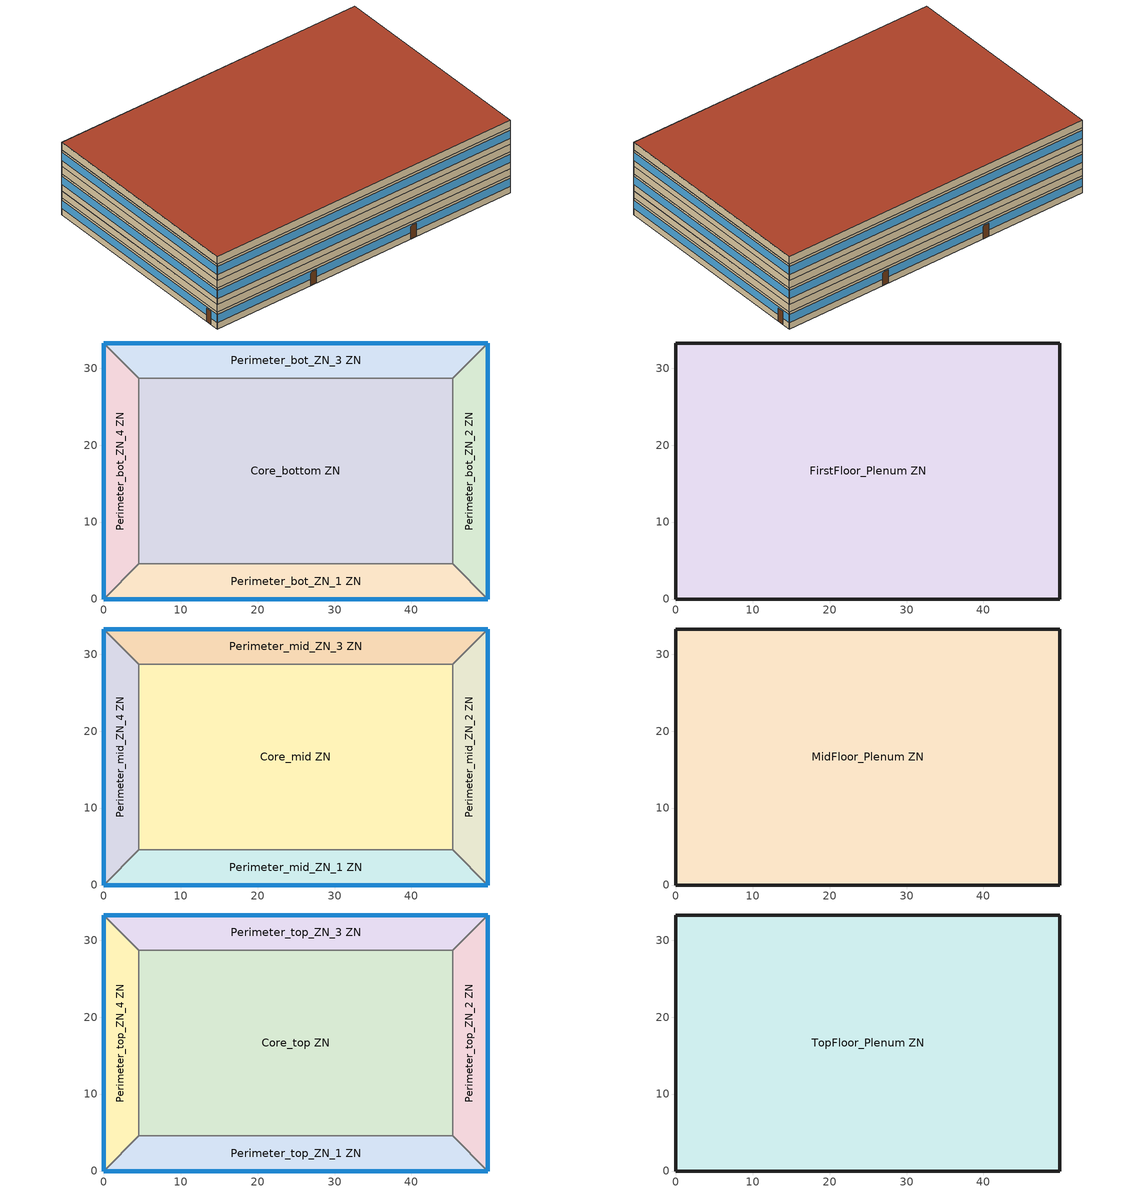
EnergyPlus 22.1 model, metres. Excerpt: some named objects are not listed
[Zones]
Core_bottom ZN
 floor ground (Foundation F 126 Perim 0 Area 98354): 45.34,28.7 45.34,4.57 4.57,4.57 4.57,28.7 z0
 wall to Perimeter_bot_ZN_2 ZN (Typical Interior Wall): 45.34,4.57 45.34,28.7 z0:2.74
 wall to Perimeter_bot_ZN_3 ZN (Typical Interior Wall): 45.34,28.7 4.57,28.7 z0:2.74
 wall to Perimeter_bot_ZN_1 ZN (Typical Interior Wall): 4.57,4.57 45.34,4.57 z0:2.74
 wall to Perimeter_bot_ZN_4 ZN (Typical Interior Wall): 4.57,28.7 4.57,4.57 z0:2.74
Perimeter_bot_ZN_1 ZN
 floor ground (Foundation F 126 Perim 4991 Area 20734): 45.34,4.57 49.91,0 0,0 4.57,4.57 z0
 wall outside (Typical Insulated Steel Framed Exterior Wall R-11.9): 0,0 49.91,0 z0:2.74
 wall to Perimeter_bot_ZN_2 ZN (Typical Interior Wall): 49.91,0 45.34,4.57 z0:2.74
 wall to Perimeter_bot_ZN_4 ZN (Typical Interior Wall): 4.57,4.57 0,0 z0:2.74
 window (U 0.54 SHGC 0.25 Simple Glazing Window U-0.54 SHGC 0.25): 0,0 49.91,0 z1.02:2.33
 door (Typical Insulated Metal Door R-2.7): 15.98,0 16.9,0 / 33.01,0 33.93,0 z0:2.13
Perimeter_bot_ZN_2 ZN
 floor ground (Foundation F 126 Perim 3327 Area 13126): 49.91,33.27 49.91,0 45.34,4.57 45.34,28.7 z0
 wall outside (Typical Insulated Steel Framed Exterior Wall R-11.9): 49.91,0 49.91,33.27 z0:2.74
 wall to Perimeter_bot_ZN_3 ZN (Typical Interior Wall): 49.91,33.27 45.34,28.7 z0:2.74
 window (U 0.54 SHGC 0.25 Simple Glazing Window U-0.54 SHGC 0.25): 49.91,0 49.91,33.27 z1.02:2.33
 door (Typical Insulated Metal Door R-2.7): 49.91,30.99 49.91,31.9 z0:2.13
Perimeter_bot_ZN_3 ZN
 floor ground (Foundation F 126 Perim 4991 Area 20734): 49.91,33.27 45.34,28.7 4.57,28.7 0,33.27 z0
 wall outside (Typical Insulated Steel Framed Exterior Wall R-11.9): 49.91,33.27 0,33.27 z0:2.74
 wall to Perimeter_bot_ZN_4 ZN (Typical Interior Wall): 0,33.27 4.57,28.7 z0:2.74
 window (U 0.54 SHGC 0.25 Simple Glazing Window U-0.54 SHGC 0.25): 49.91,33.27 0,33.27 z1.02:2.33
 door (Typical Insulated Metal Door R-2.7): 33.94,33.27 33.03,33.27 / 16.84,33.27 15.93,33.27 z0:2.13
Perimeter_bot_ZN_4 ZN
 floor ground (Foundation F 126 Perim 3327 Area 13125): 0,33.27 4.57,28.7 4.57,4.57 0,0 z0
 wall outside (Typical Insulated Steel Framed Exterior Wall R-11.9): 0,33.27 0,0 z0:2.74
 window (U 0.54 SHGC 0.25 Simple Glazing Window U-0.54 SHGC 0.25): 0,33.27 0,0 z1.02:2.33
 door (Typical Insulated Metal Door R-2.7): 0,2.28 0,1.37 z0:2.13
FirstFloor_Plenum ZN
 floor to Perimeter_bot_ZN_1 ZN (Plenum Acoustical Tile): 45.34,4.57 49.91,0 0,0 4.57,4.57 z2.74
 floor to Perimeter_bot_ZN_2 ZN (Plenum Acoustical Tile): 49.91,33.27 49.91,0 45.34,4.57 45.34,28.7 z2.74
 floor to Perimeter_bot_ZN_3 ZN (Plenum Acoustical Tile): 49.91,33.27 45.34,28.7 4.57,28.7 0,33.27 z2.74
 floor to Perimeter_bot_ZN_4 ZN (Plenum Acoustical Tile): 0,33.27 4.57,28.7 4.57,4.57 0,0 z2.74
 floor to Core_bottom ZN (Plenum Acoustical Tile): 45.34,28.7 45.34,4.57 4.57,4.57 4.57,28.7 z2.74
 wall outside (Typical Insulated Steel Framed Exterior Wall R-11.9): 49.91,0 49.91,33.27 0,33.27 0,0 49.91,0 z2.74:3.96
Core_mid ZN
 floor to FirstFloor_Plenum ZN (Typical Interior Floor): 45.34,28.7 45.34,4.57 4.57,4.57 4.57,28.7 z3.96
 wall to Perimeter_mid_ZN_2 ZN (Typical Interior Wall): 45.34,4.57 45.34,28.7 z3.96:6.71
 wall to Perimeter_mid_ZN_3 ZN (Typical Interior Wall): 45.34,28.7 4.57,28.7 z3.96:6.71
 wall to Perimeter_mid_ZN_1 ZN (Typical Interior Wall): 4.57,4.57 45.34,4.57 z3.96:6.71
 wall to Perimeter_mid_ZN_4 ZN (Typical Interior Wall): 4.57,28.7 4.57,4.57 z3.96:6.71
Perimeter_mid_ZN_1 ZN
 floor to FirstFloor_Plenum ZN (Typical Interior Floor): 45.34,4.57 49.91,0 0,0 4.57,4.57 z3.96
 wall outside (Typical Insulated Steel Framed Exterior Wall R-11.9): 0,0 49.91,0 z3.96:6.71
 wall to Perimeter_mid_ZN_2 ZN (Typical Interior Wall): 49.91,0 45.34,4.57 z3.96:6.71
 wall to Perimeter_mid_ZN_4 ZN (Typical Interior Wall): 4.57,4.57 0,0 z3.96:6.71
 window (U 0.54 SHGC 0.25 Simple Glazing Window U-0.54 SHGC 0.25): 0,0 49.91,0 z4.98:6.29
Perimeter_mid_ZN_2 ZN
 floor to FirstFloor_Plenum ZN (Typical Interior Floor): 49.91,33.27 49.91,0 45.34,4.57 45.34,28.7 z3.96
 wall outside (Typical Insulated Steel Framed Exterior Wall R-11.9): 49.91,0 49.91,33.27 z3.96:6.71
 wall to Perimeter_mid_ZN_3 ZN (Typical Interior Wall): 49.91,33.27 45.34,28.7 z3.96:6.71
 window (U 0.54 SHGC 0.25 Simple Glazing Window U-0.54 SHGC 0.25): 49.91,0 49.91,33.27 z4.98:6.29
Perimeter_mid_ZN_3 ZN
 floor to FirstFloor_Plenum ZN (Typical Interior Floor): 49.91,33.27 45.34,28.7 4.57,28.7 0,33.27 z3.96
 wall outside (Typical Insulated Steel Framed Exterior Wall R-11.9): 49.91,33.27 0,33.27 z3.96:6.71
 wall to Perimeter_mid_ZN_4 ZN (Typical Interior Wall): 0,33.27 4.57,28.7 z3.96:6.71
 window (U 0.54 SHGC 0.25 Simple Glazing Window U-0.54 SHGC 0.25): 49.91,33.27 0,33.27 z4.98:6.29
Perimeter_mid_ZN_4 ZN
 floor to FirstFloor_Plenum ZN (Typical Interior Floor): 0,33.27 4.57,28.7 4.57,4.57 0,0 z3.96
 wall outside (Typical Insulated Steel Framed Exterior Wall R-11.9): 0,33.27 0,0 z3.96:6.71
 window (U 0.54 SHGC 0.25 Simple Glazing Window U-0.54 SHGC 0.25): 0,33.27 0,0 z4.98:6.29
MidFloor_Plenum ZN
 floor to Perimeter_mid_ZN_1 ZN (Plenum Acoustical Tile): 45.34,4.57 49.91,0 0,0 4.57,4.57 z6.71
 floor to Perimeter_mid_ZN_2 ZN (Plenum Acoustical Tile): 49.91,33.27 49.91,0 45.34,4.57 45.34,28.7 z6.71
 floor to Perimeter_mid_ZN_3 ZN (Plenum Acoustical Tile): 49.91,33.27 45.34,28.7 4.57,28.7 0,33.27 z6.71
 floor to Perimeter_mid_ZN_4 ZN (Plenum Acoustical Tile): 0,33.27 4.57,28.7 4.57,4.57 0,0 z6.71
 floor to Core_mid ZN (Plenum Acoustical Tile): 45.34,28.7 45.34,4.57 4.57,4.57 4.57,28.7 z6.71
 wall outside (Typical Insulated Steel Framed Exterior Wall R-11.9): 49.91,0 49.91,33.27 0,33.27 0,0 49.91,0 z6.71:7.92
Core_top ZN
 floor to MidFloor_Plenum ZN (Typical Interior Floor): 45.34,28.7 45.34,4.57 4.57,4.57 4.57,28.7 z7.92
 wall to Perimeter_top_ZN_2 ZN (Typical Interior Wall): 45.34,4.57 45.34,28.7 z7.92:10.67
 wall to Perimeter_top_ZN_3 ZN (Typical Interior Wall): 45.34,28.7 4.57,28.7 z7.92:10.67
 wall to Perimeter_top_ZN_1 ZN (Typical Interior Wall): 4.57,4.57 45.34,4.57 z7.92:10.67
 wall to Perimeter_top_ZN_4 ZN (Typical Interior Wall): 4.57,28.7 4.57,4.57 z7.92:10.67
Perimeter_top_ZN_1 ZN
 floor to MidFloor_Plenum ZN (Typical Interior Floor): 45.34,4.57 49.91,0 0,0 4.57,4.57 z7.92
 wall outside (Typical Insulated Steel Framed Exterior Wall R-11.9): 0,0 49.91,0 z7.92:10.67
 wall to Perimeter_top_ZN_2 ZN (Typical Interior Wall): 49.91,0 45.34,4.57 z7.92:10.67
 wall to Perimeter_top_ZN_4 ZN (Typical Interior Wall): 4.57,4.57 0,0 z7.92:10.67
 window (U 0.54 SHGC 0.25 Simple Glazing Window U-0.54 SHGC 0.25): 0,0 49.91,0 z8.95:10.25
Perimeter_top_ZN_2 ZN
 floor to MidFloor_Plenum ZN (Typical Interior Floor): 49.91,33.27 49.91,0 45.34,4.57 45.34,28.7 z7.92
 wall outside (Typical Insulated Steel Framed Exterior Wall R-11.9): 49.91,0 49.91,33.27 z7.92:10.67
 wall to Perimeter_top_ZN_3 ZN (Typical Interior Wall): 49.91,33.27 45.34,28.7 z7.92:10.67
 window (U 0.54 SHGC 0.25 Simple Glazing Window U-0.54 SHGC 0.25): 49.91,0 49.91,33.27 z8.95:10.25
Perimeter_top_ZN_3 ZN
 floor to MidFloor_Plenum ZN (Typical Interior Floor): 49.91,33.27 45.34,28.7 4.57,28.7 0,33.27 z7.92
 wall outside (Typical Insulated Steel Framed Exterior Wall R-11.9): 49.91,33.27 0,33.27 z7.92:10.67
 wall to Perimeter_top_ZN_4 ZN (Typical Interior Wall): 0,33.27 4.57,28.7 z7.92:10.67
 window (U 0.54 SHGC 0.25 Simple Glazing Window U-0.54 SHGC 0.25): 49.91,33.27 0,33.27 z8.95:10.25
Perimeter_top_ZN_4 ZN
 floor to MidFloor_Plenum ZN (Typical Interior Floor): 0,33.27 4.57,28.7 4.57,4.57 0,0 z7.92
 wall outside (Typical Insulated Steel Framed Exterior Wall R-11.9): 0,33.27 0,0 z7.92:10.67
 window (U 0.54 SHGC 0.25 Simple Glazing Window U-0.54 SHGC 0.25): 0,33.27 0,0 z8.95:10.25
TopFloor_Plenum ZN
 floor to Perimeter_top_ZN_1 ZN (Plenum Acoustical Tile): 45.34,4.57 49.91,0 0,0 4.57,4.57 z10.67
 floor to Perimeter_top_ZN_2 ZN (Plenum Acoustical Tile): 49.91,33.27 49.91,0 45.34,4.57 45.34,28.7 z10.67
 floor to Perimeter_top_ZN_3 ZN (Plenum Acoustical Tile): 49.91,33.27 45.34,28.7 4.57,28.7 0,33.27 z10.67
 floor to Perimeter_top_ZN_4 ZN (Plenum Acoustical Tile): 0,33.27 4.57,28.7 4.57,4.57 0,0 z10.67
 floor to Core_top ZN (Plenum Acoustical Tile): 45.34,28.7 45.34,4.57 4.57,4.57 4.57,28.7 z10.67
 wall outside (Typical Insulated Steel Framed Exterior Wall R-11.9): 49.91,0 49.91,33.27 0,33.27 0,0 49.91,0 z10.67:11.89
 roof outside (Typical IEAD Roof - Highly Reflective R-25.64): 49.91,0 49.91,33.27 0,33.27 0,0 z11.89
[Building]
-MediumOffice-ASHRAE 169-2013-2A created: 2022-11-18 11:28:41 -0500: North Axis {deg}=0; Terrain=City; Solar Distribution=FullInteriorAndExterior; Maximum Number of Warmup Days=25
[Site:Location]
Tucscon-Davis-Monthan AFB: Latitude {deg}=32.167; Longitude {deg}=-110.883; Time Zone {hr}=-7; Elevation {m}=809
[Site:GroundTemperature:FCfactorMethod]
January Ground Temperature {C}=24.2; February Ground Temperature {C}=18.9; March Ground Temperature {C}=15.7; April Ground Temperature {C}=13.6; May Ground Temperature {C}=15.5; June Ground Temperature {C}=17.1; July Ground Temperature {C}=21.2; August Ground Temperature {C}=26.9; September Ground Temperature {C}=27.6; October Ground Temperature {C}=27.9; November Ground Temperature {C}=27.4; December Ground Temperature {C}=26.2
[Site:WaterMainsTemperature]
Calculation Method=Correlation; Annual Average Outdoor Air Temperature {C}=21.85; Maximum Difference In Monthly Average Outdoor Air Temperatures {deltaC}=14.3
[SizingPeriod:DesignDay] Month=7; Day of Month=21; Day Type=SummerDesignDay; Daily Dry-Bulb Temperature Range {deltaC}=12.9; Dry-Bulb Temperature Range Modifier Type=DefaultMultipliers; Barometric Pressure {Pa}=91976; Wind Speed {m/s}=5; Wind Direction {deg}=310; Rain Indicator=No; Snow Indicator=No; Daylight Saving Time Indicator=No; Solar Model Indicator=ASHRAETau; ASHRAE Clear Sky Optical Depth for Beam Irradiance (taub)=0.391; ASHRAE Clear Sky Optical Depth for Diffuse Irradiance (taud)=2.406; Begin Environment Reset Mode=FullResetAtBeginEnvironment
Name | Maximum Dry-Bulb Temperature {C} | Humidity Condition Type | Wetbulb or DewPoint at Maximum Dry-Bulb {C} | Enthalpy at Maximum Dry-Bulb {J/kg}
Tucscon-Davis-Monthan AFB Ann Clg .4% Condns DB=>MWB | 40.7 | Wetbulb | 18.5
Tucscon-Davis-Monthan AFB Ann Clg .4% Condns DP=>MDB | 24.5 | Dewpoint | 21.3
Tucscon-Davis-Monthan AFB Ann Clg .4% Condns Enth=>MDB | 29.2 | Enthalpy |  | 71100
Tucscon-Davis-Monthan AFB Ann Clg .4% Condns WB=>MDB | 29.6 | Wetbulb | 22.7
[Material]
Name | Roughness | Thickness {m} | Conductivity {W/m-K} | Density {kg/m3} | Specific Heat {J/kg-K} | Thermal Absorptance | Solar Absorptance | Visible Absorptance
100mm Normalweight concrete floor | MediumSmooth | 0.1016 | 2.31 | 2322 | 832 | 0.9 | 0.7 | 0.7
25mm Stucco | Smooth | 0.0254 | 0.72 | 1856 | 840 | 0.9 | 0.7 | 0.7
5/8 in. Gypsum Board | MediumSmooth | 0.0159 | 0.16 | 800 | 1090 | 0.9 | 0.7 | 0.7
Acoustic Tile - 1/2 in. | MediumSmooth | 0.0127 | 0.0576335 | 288.332 | 795.492 | 0.9 | 0 | 0
F08 Metal surface; Metal Roof Surface | Smooth | 0.0008 | 45.28 | 7824 | 500 | 0.9 | 0.7 | 0.7
G01 13mm gypsum board | Smooth | 0.0127 | 0.16 | 800 | 1090 | 0.9 | 0.7 | 0.5
Roof Membrane - Highly Reflective | VeryRough | 0.0095 | 0.16 | 1121.29 | 1460 | 0.75 | 0.45 | 0.7
Std Wood 6inch | MediumSmooth | 0.15 | 0.12 | 540 | 1210 | 0.9 | 0.7 | 0.7
[Material:NoMass] Thermal Absorptance=0.9; Solar Absorptance=0.7
Name | Roughness | Thermal Resistance {m2-K/W} | Visible Absorptance
CP02 CARPET PAD | VeryRough | 0.21648 | 0.8
Typical Insulation R-1.85 | Smooth | 0.326262 | 0.7
Typical Insulation R-24.52 | Smooth | 4.31889 | 0.7
Typical Insulation R-9.73 | Smooth | 1.71283 | 0.7
[WindowMaterial:SimpleGlazingSystem]
U 0.54 SHGC 0.25 Simple Glazing U-0.54 SHGC 0.25: U-Factor {W/m2-K}=3.06626; Solar Heat Gain Coefficient=0.25
[Construction]
InteriorFurnishings: Std Wood 6inch
Plenum Acoustical Tile: Acoustic Tile - 1/2 in.
Typical IEAD Roof - Highly Reflective R-25.64: Roof Membrane - Highly Reflective, Typical Insulation R-24.52, Metal Roof Surface
Typical Insulated Metal Door R-2.7: F08 Metal surface, Typical Insulation R-1.85
Typical Insulated Steel Framed Exterior Wall R-11.9: 25mm Stucco, 5/8 in. Gypsum Board, Typical Insulation R-9.73, 5/8 in. Gypsum Board
Typical Interior Floor: 100mm Normalweight concrete floor, CP02 CARPET PAD
Typical Interior Wall: G01 13mm gypsum board, G01 13mm gypsum board
U 0.54 SHGC 0.25 Simple Glazing Window U-0.54 SHGC 0.25: U 0.54 SHGC 0.25 Simple Glazing U-0.54 SHGC 0.25
[Construction:FfactorGroundFloor] F-Factor {W/m-K}=1.26344
Name | Area {m2} | PerimeterExposed {m}
Foundation F 126 Perim 0 Area 98354 | 983.537 | 0
Foundation F 126 Perim 3327 Area 13125 | 131.254 | 33.2738
Foundation F 126 Perim 3327 Area 13126 | 131.262 | 33.2738
Foundation F 126 Perim 4991 Area 20734 | 207.338 | 49.911
[Zone] Multiplier=1
Name | Part of Total Floor Area
Core_bottom ZN; Core_mid ZN; Core_top ZN; Perimeter_bot_ZN_1 ZN; Perimeter_bot_ZN_2 ZN; Perimeter_bot_ZN_3 ZN; Perimeter_bot_ZN_4 ZN; Perimeter_mid_ZN_1 ZN; Perimeter_mid_ZN_2 ZN; Perimeter_mid_ZN_3 ZN; Perimeter_mid_ZN_4 ZN; Perimeter_top_ZN_1 ZN; Perimeter_top_ZN_2 ZN; Perimeter_top_ZN_3 ZN; Perimeter_top_ZN_4 ZN | Yes
FirstFloor_Plenum ZN; MidFloor_Plenum ZN; TopFloor_Plenum ZN | No
[InternalMass] Construction=InteriorFurnishings
Name | Zone or ZoneList | Surface Area {m2}
Core_bottom Mass | Core_bottom ZN | 1967.07
Core_mid Mass | Core_mid ZN | 1967.07
Core_top Mass | Core_top ZN | 1967.07
FirstFloor_Plenum Mass | FirstFloor_Plenum ZN | 3321.46
MidFloor_Plenum Mass | MidFloor_Plenum ZN | 3321.46
Perimeter_bot_ZN_1 Mass | Perimeter_bot_ZN_1 ZN | 414.676
Perimeter_bot_ZN_2 Mass | Perimeter_bot_ZN_2 ZN | 262.524
Perimeter_bot_ZN_3 Mass | Perimeter_bot_ZN_3 ZN | 414.676
Perimeter_bot_ZN_4 Mass | Perimeter_bot_ZN_4 ZN | 262.507
Perimeter_mid_ZN_1 Mass | Perimeter_mid_ZN_1 ZN | 414.676
Perimeter_mid_ZN_2 Mass | Perimeter_mid_ZN_2 ZN | 262.524
Perimeter_mid_ZN_3 Mass | Perimeter_mid_ZN_3 ZN | 414.676
Perimeter_mid_ZN_4 Mass | Perimeter_mid_ZN_4 ZN | 262.507
Perimeter_top_ZN_1 Mass | Perimeter_top_ZN_1 ZN | 414.676
Perimeter_top_ZN_2 Mass | Perimeter_top_ZN_2 ZN | 262.524
Perimeter_top_ZN_3 Mass | Perimeter_top_ZN_3 ZN | 414.676
Perimeter_top_ZN_4 Mass | Perimeter_top_ZN_4 ZN | 262.507
TopFloor_Plenum Mass | TopFloor_Plenum ZN | 3321.46
[ElectricEquipment] Zone or ZoneList or Space or SpaceList=Core_bottom ZN; Fraction Radiant=0.5
Name | Schedule | Design Level Calculation Method | Watts per Person {W/person} | Design Level {W}
2 Elevator Fans | OfficeMedium ELEV_LIGHT_FAN_SCH_ADD_DF | Watts/Person | 0
2 Elevator Lift Motors | OfficeMedium BLDG_ELEVATORS | EquipmentLevel |  | 0
2 Elevator Lights | OfficeMedium ELEV_LIGHT_FAN_SCH_ADD_DF | EquipmentLevel |  | 0
[ZoneControl:Thermostat] Temperature Difference Between Cutout And Setpoint {deltaC}=0
Name | Zone or ZoneList | Control Type Schedule | Control 1
Core_bottom ZN Thermostat | Core_bottom ZN | Core_bottom ZN Thermostat Schedule | Office WholeBuilding - Md Office Thermostat 1
Core_mid ZN Thermostat | Core_mid ZN | Core_mid ZN Thermostat Schedule | Office WholeBuilding - Md Office Thermostat 2
Core_top ZN Thermostat | Core_top ZN | Core_top ZN Thermostat Schedule | Office WholeBuilding - Md Office Thermostat 3
Perimeter_bot_ZN_1 ZN Thermostat | Perimeter_bot_ZN_1 ZN | Perimeter_bot_ZN_1 ZN Thermostat Schedule | Office WholeBuilding - Md Office Thermostat 4
Perimeter_bot_ZN_2 ZN Thermostat | Perimeter_bot_ZN_2 ZN | Perimeter_bot_ZN_2 ZN Thermostat Schedule | Office WholeBuilding - Md Office Thermostat 5
Perimeter_bot_ZN_3 ZN Thermostat | Perimeter_bot_ZN_3 ZN | Perimeter_bot_ZN_3 ZN Thermostat Schedule | Office WholeBuilding - Md Office Thermostat 6
Perimeter_bot_ZN_4 ZN Thermostat | Perimeter_bot_ZN_4 ZN | Perimeter_bot_ZN_4 ZN Thermostat Schedule | Office WholeBuilding - Md Office Thermostat 7
Perimeter_mid_ZN_1 ZN Thermostat | Perimeter_mid_ZN_1 ZN | Perimeter_mid_ZN_1 ZN Thermostat Schedule | Office WholeBuilding - Md Office Thermostat 8
Perimeter_mid_ZN_2 ZN Thermostat | Perimeter_mid_ZN_2 ZN | Perimeter_mid_ZN_2 ZN Thermostat Schedule | Office WholeBuilding - Md Office Thermostat 9
Perimeter_mid_ZN_3 ZN Thermostat | Perimeter_mid_ZN_3 ZN | Perimeter_mid_ZN_3 ZN Thermostat Schedule | Office WholeBuilding - Md Office Thermostat 10
Perimeter_mid_ZN_4 ZN Thermostat | Perimeter_mid_ZN_4 ZN | Perimeter_mid_ZN_4 ZN Thermostat Schedule | Office WholeBuilding - Md Office Thermostat 11
Perimeter_top_ZN_1 ZN Thermostat | Perimeter_top_ZN_1 ZN | Perimeter_top_ZN_1 ZN Thermostat Schedule | Office WholeBuilding - Md Office Thermostat 12
Perimeter_top_ZN_2 ZN Thermostat | Perimeter_top_ZN_2 ZN | Perimeter_top_ZN_2 ZN Thermostat Schedule | Office WholeBuilding - Md Office Thermostat 13
Perimeter_top_ZN_3 ZN Thermostat | Perimeter_top_ZN_3 ZN | Perimeter_top_ZN_3 ZN Thermostat Schedule | Office WholeBuilding - Md Office Thermostat 14
Perimeter_top_ZN_4 ZN Thermostat | Perimeter_top_ZN_4 ZN | Perimeter_top_ZN_4 ZN Thermostat Schedule | Office WholeBuilding - Md Office Thermostat 15
[ThermostatSetpoint:DualSetpoint] Heating Setpoint Temperature Schedule=OfficeMedium HTGSETP_SCH_YES_OPTIMUM; Cooling Setpoint Temperature Schedule=OfficeMedium CLGSETP_SCH_YES_OPTIMUM
Office WholeBuilding - Md Office Thermostat 1; Office WholeBuilding - Md Office Thermostat 2; Office WholeBuilding - Md Office Thermostat 3; Office WholeBuilding - Md Office Thermostat 4; Office WholeBuilding - Md Office Thermostat 5; Office WholeBuilding - Md Office Thermostat 6; Office WholeBuilding - Md Office Thermostat 7; Office WholeBuilding - Md Office Thermostat 8; Office WholeBuilding - Md Office Thermostat 9; Office WholeBuilding - Md Office Thermostat 10; Office WholeBuilding - Md Office Thermostat 11; Office WholeBuilding - Md Office Thermostat 12; Office WholeBuilding - Md Office Thermostat 13; Office WholeBuilding - Md Office Thermostat 14; Office WholeBuilding - Md Office Thermostat 15
[Sizing:Zone] Zone Cooling Design Supply Air Temperature Input Method=SupplyAirTemperature; Zone Cooling Design Supply Air Temperature Difference {deltaC}=11.11; Zone Heating Design Supply Air Temperature Input Method=SupplyAirTemperature; Zone Heating Design Supply Air Temperature Difference {deltaC}=11.11; Zone Cooling Design Supply Air Humidity Ratio {kgWater/kgDryAir}=0.0085; Zone Heating Design Supply Air Humidity Ratio {kgWater/kgDryAir}=0.008; Cooling Design Air Flow Method=DesignDay; Cooling Design Air Flow Rate {m3/s}=0; Cooling Minimum Air Flow per Zone Floor Area {m3/s-m2}=0.000762; Cooling Minimum Air Flow {m3/s}=0; Cooling Minimum Air Flow Fraction=0; Heating Design Air Flow Method=DesignDay; Heating Design Air Flow Rate {m3/s}=0; Heating Maximum Air Flow per Zone Floor Area {m3/s-m2}=0.002032; Heating Maximum Air Flow {m3/s}=0.141576; Heating Maximum Air Flow Fraction=0.3; Account for Dedicated Outdoor Air System=No
Name | Zone Cooling Design Supply Air Temperature {C} | Zone Heating Design Supply Air Temperature {C} | Design Specification Outdoor Air Object | Design Specification Zone Air Distribution Object
Core_bottom ZN | 12.7778 | 50 | Office WholeBuilding - Md Office Ventilation | Core_bottom ZN Design Spec Zone Air Dist
Core_mid ZN | 12.7778 | 50 | Office WholeBuilding - Md Office Ventilation | Core_mid ZN Design Spec Zone Air Dist
Core_top ZN | 12.7778 | 50 | Office WholeBuilding - Md Office Ventilation | Core_top ZN Design Spec Zone Air Dist
FirstFloor_Plenum ZN; MidFloor_Plenum ZN; TopFloor_Plenum ZN | 14 | 40
Perimeter_bot_ZN_1 ZN | 12.7778 | 50 | Office WholeBuilding - Md Office Ventilation | Perimeter_bot_ZN_1 ZN Design Spec Zone Air Dist
Perimeter_bot_ZN_2 ZN | 12.7778 | 50 | Office WholeBuilding - Md Office Ventilation | Perimeter_bot_ZN_2 ZN Design Spec Zone Air Dist
Perimeter_bot_ZN_3 ZN | 12.7778 | 50 | Office WholeBuilding - Md Office Ventilation | Perimeter_bot_ZN_3 ZN Design Spec Zone Air Dist
Perimeter_bot_ZN_4 ZN | 12.7778 | 50 | Office WholeBuilding - Md Office Ventilation | Perimeter_bot_ZN_4 ZN Design Spec Zone Air Dist
Perimeter_mid_ZN_1 ZN | 12.7778 | 50 | Office WholeBuilding - Md Office Ventilation | Perimeter_mid_ZN_1 ZN Design Spec Zone Air Dist
Perimeter_mid_ZN_2 ZN | 12.7778 | 50 | Office WholeBuilding - Md Office Ventilation | Perimeter_mid_ZN_2 ZN Design Spec Zone Air Dist
Perimeter_mid_ZN_3 ZN | 12.7778 | 50 | Office WholeBuilding - Md Office Ventilation | Perimeter_mid_ZN_3 ZN Design Spec Zone Air Dist
Perimeter_mid_ZN_4 ZN | 12.7778 | 50 | Office WholeBuilding - Md Office Ventilation | Perimeter_mid_ZN_4 ZN Design Spec Zone Air Dist
Perimeter_top_ZN_1 ZN | 12.7778 | 50 | Office WholeBuilding - Md Office Ventilation | Perimeter_top_ZN_1 ZN Design Spec Zone Air Dist
Perimeter_top_ZN_2 ZN | 12.7778 | 50 | Office WholeBuilding - Md Office Ventilation | Perimeter_top_ZN_2 ZN Design Spec Zone Air Dist
Perimeter_top_ZN_3 ZN | 12.7778 | 50 | Office WholeBuilding - Md Office Ventilation | Perimeter_top_ZN_3 ZN Design Spec Zone Air Dist
Perimeter_top_ZN_4 ZN | 12.7778 | 50 | Office WholeBuilding - Md Office Ventilation | Perimeter_top_ZN_4 ZN Design Spec Zone Air Dist
[DesignSpecification:ZoneAirDistribution] Minimum Zone Ventilation Efficiency=0.6
Core_bottom ZN Design Spec Zone Air Dist; Core_mid ZN Design Spec Zone Air Dist; Core_top ZN Design Spec Zone Air Dist; Perimeter_bot_ZN_1 ZN Design Spec Zone Air Dist; Perimeter_bot_ZN_2 ZN Design Spec Zone Air Dist; Perimeter_bot_ZN_3 ZN Design Spec Zone Air Dist; Perimeter_bot_ZN_4 ZN Design Spec Zone Air Dist; Perimeter_mid_ZN_1 ZN Design Spec Zone Air Dist; Perimeter_mid_ZN_2 ZN Design Spec Zone Air Dist; Perimeter_mid_ZN_3 ZN Design Spec Zone Air Dist; Perimeter_mid_ZN_4 ZN Design Spec Zone Air Dist; Perimeter_top_ZN_1 ZN Design Spec Zone Air Dist; Perimeter_top_ZN_2 ZN Design Spec Zone Air Dist; Perimeter_top_ZN_3 ZN Design Spec Zone Air Dist; Perimeter_top_ZN_4 ZN Design Spec Zone Air Dist
[DesignSpecification:OutdoorAir]
Office WholeBuilding - Md Office Ventilation: Outdoor Air Method=Sum; Outdoor Air Flow per Person {m3/s-person}=0; Outdoor Air Flow per Zone Floor Area {m3/s-m2}=0; Outdoor Air Flow per Zone {m3/s}=0; Outdoor Air Flow Air Changes per Hour {1/hr}=0
[ZoneInfiltration:DesignFlowRate]
Name | Zone or ZoneList | Schedule | Design Flow Rate Calculation Method | Flow per Exterior Surface Area {m3/s-m2} | Constant Term Coefficient | Temperature Term Coefficient | Velocity Term Coefficient | Velocity Squared Term Coefficient | Design Flow Rate {m3/s}
FirstFloor_Plenum Infiltration | FirstFloor_Plenum ZN | OfficeMedium INFIL_SCH_PNNL | Flow/ExteriorArea | 0.000569573 | 0 | 0 | 0.224 | 0
MidFloor_Plenum Infiltration | MidFloor_Plenum ZN | OfficeMedium INFIL_SCH_PNNL | Flow/ExteriorArea | 0.000569573 | 0 | 0 | 0.224 | 0
entry door Infiltration | Perimeter_bot_ZN_1 ZN | OfficeMedium INFIL_Door_Opening_SCH | Flow/Zone |  |  |  |  |  | 1.043
Perimeter_bot_ZN_1 Infiltration | Perimeter_bot_ZN_1 ZN | OfficeMedium INFIL_SCH_PNNL | Flow/ExteriorArea | 0.000569573 | 0 | 0 | 0.224 | 0
Perimeter_bot_ZN_2 Infiltration | Perimeter_bot_ZN_2 ZN | OfficeMedium INFIL_SCH_PNNL | Flow/ExteriorArea | 0.000569573 | 0 | 0 | 0.224 | 0
Perimeter_bot_ZN_3 Infiltration | Perimeter_bot_ZN_3 ZN | OfficeMedium INFIL_SCH_PNNL | Flow/ExteriorArea | 0.000569573 | 0 | 0 | 0.224 | 0
Perimeter_bot_ZN_4 Infiltration | Perimeter_bot_ZN_4 ZN | OfficeMedium INFIL_SCH_PNNL | Flow/ExteriorArea | 0.000569573 | 0 | 0 | 0.224 | 0
Perimeter_mid_ZN_1 Infiltration | Perimeter_mid_ZN_1 ZN | OfficeMedium INFIL_SCH_PNNL | Flow/ExteriorArea | 0.000569573 | 0 | 0 | 0.224 | 0
Perimeter_mid_ZN_2 Infiltration | Perimeter_mid_ZN_2 ZN | OfficeMedium INFIL_SCH_PNNL | Flow/ExteriorArea | 0.000569573 | 0 | 0 | 0.224 | 0
Perimeter_mid_ZN_3 Infiltration | Perimeter_mid_ZN_3 ZN | OfficeMedium INFIL_SCH_PNNL | Flow/ExteriorArea | 0.000569573 | 0 | 0 | 0.224 | 0
Perimeter_mid_ZN_4 Infiltration | Perimeter_mid_ZN_4 ZN | OfficeMedium INFIL_SCH_PNNL | Flow/ExteriorArea | 0.000569573 | 0 | 0 | 0.224 | 0
Perimeter_top_ZN_1 Infiltration | Perimeter_top_ZN_1 ZN | OfficeMedium INFIL_SCH_PNNL | Flow/ExteriorArea | 0.000569573 | 0 | 0 | 0.224 | 0
Perimeter_top_ZN_2 Infiltration | Perimeter_top_ZN_2 ZN | OfficeMedium INFIL_SCH_PNNL | Flow/ExteriorArea | 0.000569573 | 0 | 0 | 0.224 | 0
Perimeter_top_ZN_3 Infiltration | Perimeter_top_ZN_3 ZN | OfficeMedium INFIL_SCH_PNNL | Flow/ExteriorArea | 0.000569573 | 0 | 0 | 0.224 | 0
Perimeter_top_ZN_4 Infiltration | Perimeter_top_ZN_4 ZN | OfficeMedium INFIL_SCH_PNNL | Flow/ExteriorArea | 0.000569573 | 0 | 0 | 0.224 | 0
TopFloor_Plenum Infiltration | TopFloor_Plenum ZN | OfficeMedium INFIL_SCH_PNNL | Flow/ExteriorArea | 6.19946e-05 | 0 | 0 | 0.224 | 0
[Daylighting:Controls] Lighting Control Type=Stepped; Minimum Input Power Fraction for Continuous or ContinuousOff Dimming Control=0.3; Minimum Light Output Fraction for Continuous or ContinuousOff Dimming Control=0.2; Number of Stepped Control Steps=3; Probability Lighting will be Reset When Needed in Manual Stepped Control=1; Glare Calculation Azimuth Angle of View Direction Clockwise from Zone y-Axis {deg}=-0; Maximum Allowable Discomfort Glare Index=22; Illuminance Setpoint at Reference Point 1 {lux}=377; Illuminance Setpoint at Reference Point 2 {lux}=377
Name | Zone or Space | Glare Calculation Daylighting Reference Point | Daylighting Reference Point 1 | Fraction of Lights Controlled by Reference Point 1 | Daylighting Reference Point 2 | Fraction of Lights Controlled by Reference Point 2
Perimeter_bot_ZN_1 ZN DaylightingControls | Perimeter_bot_ZN_1 ZN | Perimeter_bot_ZN_1 Daylt Sensor 1 | Perimeter_bot_ZN_1 Daylt Sensor 1 | 0.363 | Perimeter_bot_ZN_1 Daylt Sensor 2 | 0.149
Perimeter_bot_ZN_2 ZN DaylightingControls | Perimeter_bot_ZN_2 ZN | Perimeter_bot_ZN_2 Daylt Sensor 1 | Perimeter_bot_ZN_2 Daylt Sensor 1 | 0.373 | Perimeter_bot_ZN_2 Daylt Sensor 2 | 0.144
Perimeter_bot_ZN_3 ZN DaylightingControls | Perimeter_bot_ZN_3 ZN | Perimeter_bot_ZN_3 Daylt Sensor 1 | Perimeter_bot_ZN_3 Daylt Sensor 1 | 0.363 | Perimeter_bot_ZN_3 Daylt Sensor 2 | 0.149
Perimeter_bot_ZN_4 ZN DaylightingControls | Perimeter_bot_ZN_4 ZN | Perimeter_bot_ZN_4 Daylt Sensor 1 | Perimeter_bot_ZN_4 Daylt Sensor 1 | 0.373 | Perimeter_bot_ZN_4 Daylt Sensor 2 | 0.144
Perimeter_mid_ZN_1 ZN DaylightingControls | Perimeter_mid_ZN_1 ZN | Perimeter_mid_ZN_1 Daylt Sensor 1 | Perimeter_mid_ZN_1 Daylt Sensor 1 | 0.363 | Perimeter_mid_ZN_1 Daylt Sensor 2 | 0.149
Perimeter_mid_ZN_2 ZN DaylightingControls | Perimeter_mid_ZN_2 ZN | Perimeter_mid_ZN_2 Daylt Sensor 1 | Perimeter_mid_ZN_2 Daylt Sensor 1 | 0.373 | Perimeter_mid_ZN_2 Daylt Sensor 2 | 0.144
Perimeter_mid_ZN_3 ZN DaylightingControls | Perimeter_mid_ZN_3 ZN | Perimeter_mid_ZN_3 Daylt Sensor 1 | Perimeter_mid_ZN_3 Daylt Sensor 1 | 0.363 | Perimeter_mid_ZN_3 Daylt Sensor 2 | 0.149
Perimeter_mid_ZN_4 ZN DaylightingControls | Perimeter_mid_ZN_4 ZN | Perimeter_mid_ZN_4 Daylt Sensor 1 | Perimeter_mid_ZN_4 Daylt Sensor 1 | 0.373 | Perimeter_mid_ZN_4 Daylt Sensor 2 | 0.144
Perimeter_top_ZN_1 ZN DaylightingControls | Perimeter_top_ZN_1 ZN | Perimeter_top_ZN_1 Daylt Sensor 1 | Perimeter_top_ZN_1 Daylt Sensor 1 | 0.363 | Perimeter_top_ZN_1 Daylt Sensor 2 | 0.149
Perimeter_top_ZN_2 ZN DaylightingControls | Perimeter_top_ZN_2 ZN | Perimeter_top_ZN_2 Daylt Sensor 1 | Perimeter_top_ZN_2 Daylt Sensor 1 | 0.373 | Perimeter_top_ZN_2 Daylt Sensor 2 | 0.144
Perimeter_top_ZN_3 ZN DaylightingControls | Perimeter_top_ZN_3 ZN | Perimeter_top_ZN_3 Daylt Sensor 1 | Perimeter_top_ZN_3 Daylt Sensor 1 | 0.363 | Perimeter_top_ZN_3 Daylt Sensor 2 | 0.149
Perimeter_top_ZN_4 ZN DaylightingControls | Perimeter_top_ZN_4 ZN | Perimeter_top_ZN_4 Daylt Sensor 1 | Perimeter_top_ZN_4 Daylt Sensor 1 | 0.373 | Perimeter_top_ZN_4 Daylt Sensor 2 | 0.144
[Exterior:Lights] Control Option=AstronomicalClock
Name | Schedule | Design Level {W}
NonDimming Exterior Lights Def | OfficeMedium Exterior_lighting_schedule_a | 519.2
Occ Sensing Exterior Lights Def | OfficeMedium Exterior_lighting_schedule_b_2016 | 4717.264
[ElectricLoadCenter:Transformer]
Transformer_1: Availability Schedule=Always Off Discrete; Transformer Usage=PowerInFromGrid; Radiative Fraction=0; Rated Capacity {VA}=45000; Phase=3; Conductor Material=Aluminum; Full Load Temperature Rise {C}=150; Fraction of Eddy Current Losses=0.1; Performance Input Method=NominalEfficiency; Nameplate Efficiency=0.984; Per Unit Load for Nameplate Efficiency=0.35; Reference Temperature for Nameplate Efficiency {C}=75; Consider Transformer Loss for Utility Cost=Yes; Meter 1=Wired_LTG_Electricity; Meter 2=Wired_Int_EQUIP
[EnergyManagementSystem:GlobalVariable]
Wired_LTG
[EnergyManagementSystem:InternalVariable] Internal Data Type=Zone Floor Area
Name | Internal Data Index Key
Core_bottomZN_Area | Core_bottom ZN
Core_midZN_Area | Core_mid ZN
Core_topZN_Area | Core_top ZN
Perimeter_bot_ZN_1ZN_Area | Perimeter_bot_ZN_1 ZN
Perimeter_bot_ZN_2ZN_Area | Perimeter_bot_ZN_2 ZN
Perimeter_bot_ZN_3ZN_Area | Perimeter_bot_ZN_3 ZN
Perimeter_bot_ZN_4ZN_Area | Perimeter_bot_ZN_4 ZN
Perimeter_mid_ZN_1ZN_Area | Perimeter_mid_ZN_1 ZN
Perimeter_mid_ZN_2ZN_Area | Perimeter_mid_ZN_2 ZN
Perimeter_mid_ZN_3ZN_Area | Perimeter_mid_ZN_3 ZN
Perimeter_mid_ZN_4ZN_Area | Perimeter_mid_ZN_4 ZN
Perimeter_top_ZN_1ZN_Area | Perimeter_top_ZN_1 ZN
Perimeter_top_ZN_2ZN_Area | Perimeter_top_ZN_2 ZN
Perimeter_top_ZN_3ZN_Area | Perimeter_top_ZN_3 ZN
Perimeter_top_ZN_4ZN_Area | Perimeter_top_ZN_4 ZN
[EnergyManagementSystem:Sensor]
Name | Output:Variable or Output:Meter Index Key | Output:Variable or Output:Meter
Business_Sensor | OfficeMedium_BUSINESS_SCH | Schedule Value
Core_bottomZN_LSr | Core_bottom ZN | Zone Lights Electricity Rate
Core_midZN_LSr | Core_mid ZN | Zone Lights Electricity Rate
Core_topZN_LSr | Core_top ZN | Zone Lights Electricity Rate
Facility_Int_LTG |  | InteriorLights:Electricity
OAT | Environment | Site Outdoor Air Drybulb Temperature
Perimeter_bot_ZN_1ZN_LSr | Perimeter_bot_ZN_1 ZN | Zone Lights Electricity Rate
Perimeter_bot_ZN_2ZN_LSr | Perimeter_bot_ZN_2 ZN | Zone Lights Electricity Rate
Perimeter_bot_ZN_3ZN_LSr | Perimeter_bot_ZN_3 ZN | Zone Lights Electricity Rate
Perimeter_bot_ZN_4ZN_LSr | Perimeter_bot_ZN_4 ZN | Zone Lights Electricity Rate
Perimeter_mid_ZN_1ZN_LSr | Perimeter_mid_ZN_1 ZN | Zone Lights Electricity Rate
Perimeter_mid_ZN_2ZN_LSr | Perimeter_mid_ZN_2 ZN | Zone Lights Electricity Rate
Perimeter_mid_ZN_3ZN_LSr | Perimeter_mid_ZN_3 ZN | Zone Lights Electricity Rate
Perimeter_mid_ZN_4ZN_LSr | Perimeter_mid_ZN_4 ZN | Zone Lights Electricity Rate
Perimeter_top_ZN_1ZN_LSr | Perimeter_top_ZN_1 ZN | Zone Lights Electricity Rate
Perimeter_top_ZN_2ZN_LSr | Perimeter_top_ZN_2 ZN | Zone Lights Electricity Rate
Perimeter_top_ZN_3ZN_LSr | Perimeter_top_ZN_3 ZN | Zone Lights Electricity Rate
Perimeter_top_ZN_4ZN_LSr | Perimeter_top_ZN_4 ZN | Zone Lights Electricity Rate
[EnergyManagementSystem:Actuator]
Name | Actuated Component Unique | Actuated Component Type | Actuated Component Control Type
Core_bottomZN_Light1_Actuator; Core_midZN_Light1_Actuator; Core_topZN_Light1_Actuator; Perimeter_bot_ZN_1ZN_Light1_Actuator; Perimeter_bot_ZN_2ZN_Light1_Actuator; Perimeter_bot_ZN_3ZN_Light1_Actuator; Perimeter_bot_ZN_4ZN_Light1_Actuator; Perimeter_mid_ZN_1ZN_Light1_Actuator; Perimeter_mid_ZN_2ZN_Light1_Actuator; Perimeter_mid_ZN_3ZN_Light1_Actuator; Perimeter_mid_ZN_4ZN_Light1_Actuator; Perimeter_top_ZN_1ZN_Light1_Actuator; Perimeter_top_ZN_2ZN_Light1_Actuator; Perimeter_top_ZN_3ZN_Light1_Actuator; Perimeter_top_ZN_4ZN_Light1_Actuator | Perimeter_mid_ZN_3 ZN Office WholeBuilding - Md Office Lights | Lights | Electricity Rate
SYS5ZonePVAVClgSch0 | OfficeMedium CLGSETP_SCH_YES_OPTIMUM | Schedule:Year | Schedule Value
SYS5ZonePVAVHtgSch0 | OfficeMedium HTGSETP_SCH_YES_OPTIMUM | Schedule:Year | Schedule Value
[EnergyManagementSystem:Program]
SET_Core_bottomZN_Light_EMS_Program: SET Core_bottomZN_LSr_IP=0.093*Core_bottomZN_LSr/Core_bottomZN_Area; IF (Business_Sensor <= 0) && (Core_bottomZN_LSr_IP >= 0.02); SET Core_bottomZN_Light1_Actuator = 0.02*Core_bottomZN_Area/0.09290304; ELSE; SET Core_bottomZN_Light1_Actuator = NULL; ENDIF
SET_Core_midZN_Light_EMS_Program: SET Core_midZN_LSr_IP=0.093*Core_midZN_LSr/Core_midZN_Area; IF (Business_Sensor <= 0) && (Core_midZN_LSr_IP >= 0.02); SET Core_midZN_Light1_Actuator = 0.02*Core_midZN_Area/0.09290304; ELSE; SET Core_midZN_Light1_Actuator = NULL; ENDIF
SET_Core_topZN_Light_EMS_Program: SET Core_topZN_LSr_IP=0.093*Core_topZN_LSr/Core_topZN_Area; IF (Business_Sensor <= 0) && (Core_topZN_LSr_IP >= 0.02); SET Core_topZN_Light1_Actuator = 0.02*Core_topZN_Area/0.09290304; ELSE; SET Core_topZN_Light1_Actuator = NULL; ENDIF
SET_Perimeter_bot_ZN_1ZN_Light_EMS_Program: SET Perimeter_bot_ZN_1ZN_LSr_IP=0.093*Perimeter_bot_ZN_1ZN_LSr/Perimeter_bot_ZN_1ZN_Area; IF (Business_Sensor <= 0) && (Perimeter_bot_ZN_1ZN_LSr_IP >= 0.02); SET Perimeter_bot_ZN_1ZN_Light1_Actuator = 0.02*Perimeter_bot_ZN_1ZN_Area/0.09290304; ELSE; SET Perimeter_bot_ZN_1ZN_Light1_Actuator = NULL; ENDIF
SET_Perimeter_bot_ZN_2ZN_Light_EMS_Program: SET Perimeter_bot_ZN_2ZN_LSr_IP=0.093*Perimeter_bot_ZN_2ZN_LSr/Perimeter_bot_ZN_2ZN_Area; IF (Business_Sensor <= 0) && (Perimeter_bot_ZN_2ZN_LSr_IP >= 0.02); SET Perimeter_bot_ZN_2ZN_Light1_Actuator = 0.02*Perimeter_bot_ZN_2ZN_Area/0.09290304; ELSE; SET Perimeter_bot_ZN_2ZN_Light1_Actuator = NULL; ENDIF
SET_Perimeter_bot_ZN_3ZN_Light_EMS_Program: SET Perimeter_bot_ZN_3ZN_LSr_IP=0.093*Perimeter_bot_ZN_3ZN_LSr/Perimeter_bot_ZN_3ZN_Area; IF (Business_Sensor <= 0) && (Perimeter_bot_ZN_3ZN_LSr_IP >= 0.02); SET Perimeter_bot_ZN_3ZN_Light1_Actuator = 0.02*Perimeter_bot_ZN_3ZN_Area/0.09290304; ELSE; SET Perimeter_bot_ZN_3ZN_Light1_Actuator = NULL; ENDIF
SET_Perimeter_bot_ZN_4ZN_Light_EMS_Program: SET Perimeter_bot_ZN_4ZN_LSr_IP=0.093*Perimeter_bot_ZN_4ZN_LSr/Perimeter_bot_ZN_4ZN_Area; IF (Business_Sensor <= 0) && (Perimeter_bot_ZN_4ZN_LSr_IP >= 0.02); SET Perimeter_bot_ZN_4ZN_Light1_Actuator = 0.02*Perimeter_bot_ZN_4ZN_Area/0.09290304; ELSE; SET Perimeter_bot_ZN_4ZN_Light1_Actuator = NULL; ENDIF
SET_Perimeter_mid_ZN_1ZN_Light_EMS_Program: SET Perimeter_mid_ZN_1ZN_LSr_IP=0.093*Perimeter_mid_ZN_1ZN_LSr/Perimeter_mid_ZN_1ZN_Area; IF (Business_Sensor <= 0) && (Perimeter_mid_ZN_1ZN_LSr_IP >= 0.02); SET Perimeter_mid_ZN_1ZN_Light1_Actuator = 0.02*Perimeter_mid_ZN_1ZN_Area/0.09290304; ELSE; SET Perimeter_mid_ZN_1ZN_Light1_Actuator = NULL; ENDIF
SET_Perimeter_mid_ZN_2ZN_Light_EMS_Program: SET Perimeter_mid_ZN_2ZN_LSr_IP=0.093*Perimeter_mid_ZN_2ZN_LSr/Perimeter_mid_ZN_2ZN_Area; IF (Business_Sensor <= 0) && (Perimeter_mid_ZN_2ZN_LSr_IP >= 0.02); SET Perimeter_mid_ZN_2ZN_Light1_Actuator = 0.02*Perimeter_mid_ZN_2ZN_Area/0.09290304; ELSE; SET Perimeter_mid_ZN_2ZN_Light1_Actuator = NULL; ENDIF
SET_Perimeter_mid_ZN_3ZN_Light_EMS_Program: SET Perimeter_mid_ZN_3ZN_LSr_IP=0.093*Perimeter_mid_ZN_3ZN_LSr/Perimeter_mid_ZN_3ZN_Area; IF (Business_Sensor <= 0) && (Perimeter_mid_ZN_3ZN_LSr_IP >= 0.02); SET Perimeter_mid_ZN_3ZN_Light1_Actuator = 0.02*Perimeter_mid_ZN_3ZN_Area/0.09290304; ELSE; SET Perimeter_mid_ZN_3ZN_Light1_Actuator = NULL; ENDIF
SET_Perimeter_mid_ZN_4ZN_Light_EMS_Program: SET Perimeter_mid_ZN_4ZN_LSr_IP=0.093*Perimeter_mid_ZN_4ZN_LSr/Perimeter_mid_ZN_4ZN_Area; IF (Business_Sensor <= 0) && (Perimeter_mid_ZN_4ZN_LSr_IP >= 0.02); SET Perimeter_mid_ZN_4ZN_Light1_Actuator = 0.02*Perimeter_mid_ZN_4ZN_Area/0.09290304; ELSE; SET Perimeter_mid_ZN_4ZN_Light1_Actuator = NULL; ENDIF
SET_Perimeter_top_ZN_1ZN_Light_EMS_Program: SET Perimeter_top_ZN_1ZN_LSr_IP=0.093*Perimeter_top_ZN_1ZN_LSr/Perimeter_top_ZN_1ZN_Area; IF (Business_Sensor <= 0) && (Perimeter_top_ZN_1ZN_LSr_IP >= 0.02); SET Perimeter_top_ZN_1ZN_Light1_Actuator = 0.02*Perimeter_top_ZN_1ZN_Area/0.09290304; ELSE; SET Perimeter_top_ZN_1ZN_Light1_Actuator = NULL; ENDIF
[Zone equipment]
Core_bottom ZN: Core_bottom ZN Ideal Loads Air System
Core_mid ZN: Core_mid ZN Ideal Loads Air System
Core_top ZN: Core_top ZN Ideal Loads Air System
Perimeter_bot_ZN_1 ZN: Perimeter_bot_ZN_1 ZN Ideal Loads Air System
Perimeter_bot_ZN_2 ZN: Perimeter_bot_ZN_2 ZN Ideal Loads Air System
Perimeter_bot_ZN_3 ZN: Perimeter_bot_ZN_3 ZN Ideal Loads Air System
Perimeter_bot_ZN_4 ZN: Perimeter_bot_ZN_4 ZN Ideal Loads Air System
Perimeter_mid_ZN_1 ZN: Perimeter_mid_ZN_1 ZN Ideal Loads Air System
Perimeter_mid_ZN_2 ZN: Perimeter_mid_ZN_2 ZN Ideal Loads Air System
Perimeter_mid_ZN_3 ZN: Perimeter_mid_ZN_3 ZN Ideal Loads Air System
Perimeter_mid_ZN_4 ZN: Perimeter_mid_ZN_4 ZN Ideal Loads Air System
Perimeter_top_ZN_1 ZN: Perimeter_top_ZN_1 ZN Ideal Loads Air System
Perimeter_top_ZN_2 ZN: Perimeter_top_ZN_2 ZN Ideal Loads Air System
Perimeter_top_ZN_3 ZN: Perimeter_top_ZN_3 ZN Ideal Loads Air System
Perimeter_top_ZN_4 ZN: Perimeter_top_ZN_4 ZN Ideal Loads Air System
[Schedule:Day:Interval]
OfficeMedium ELEV_LIGHT_FAN_SCH_ADD_DF Default; OfficeMedium ELEV_LIGHT_FAN_SCH_ADD_DF Wkdy Day; OfficeMedium ELEV_LIGHT_FAN_SCH_ADD_DF Sat Day; OfficeMedium ELEV_LIGHT_FAN_SCH_ADD_DF Winter Design Day; OfficeMedium BLDG_ELEVATORS Sun|WntrDsn Day; OfficeMedium BLDG_ELEVATORS Wkdy Day; OfficeMedium BLDG_ELEVATORS Sat Day; Schedule Day 21; OfficeMedium BLDG_ELEVATORS Winter Design Day; OfficeMedium Exterior_lighting_schedule_a Default; OfficeMedium Exterior_lighting_schedule_b_2016 Default; OfficeMedium INFIL_Door_Opening_SCH Default; OfficeMedium INFIL_Door_Opening_SCH Summer Design Day; OfficeMedium INFIL_Door_Opening_SCH Winter Design Day: No, 24:00, 0
OfficeMedium ELEV_LIGHT_FAN_SCH_ADD_DF Summer Design Day; OfficeMedium BLDG_ELEVATORS Summer Design Day: No, 24:00, 0.69
OfficeMedium HTGSETP_SCH_YES_OPTIMUM Default; OfficeMedium HTGSETP_SCH_YES_OPTIMUM Wkdy Day; OfficeMedium HTGSETP_SCH_YES_OPTIMUM Sat Day: No, 24:00, 21.11
OfficeMedium HTGSETP_SCH_YES_OPTIMUM Summer Design Day: No, 24:00, 15.6
OfficeMedium HTGSETP_SCH_YES_OPTIMUM Winter Design Day: No, 05:00, 15.6, 06:00, 17.6, 07:00, 19.6, 22:00, 21, 24:00, 15.6
OfficeMedium CLGSETP_SCH_YES_OPTIMUM Default; OfficeMedium CLGSETP_SCH_YES_OPTIMUM Wkdy Day; OfficeMedium CLGSETP_SCH_YES_OPTIMUM Sat Day: No, 24:00, 23.9
OfficeMedium CLGSETP_SCH_YES_OPTIMUM Summer Design Day: No, 05:00, 26.7, 06:00, 25.7, 07:00, 25, 22:00, 24, 24:00, 26.7
OfficeMedium CLGSETP_SCH_YES_OPTIMUM Winter Design Day: No, 24:00, 26.7
OfficeMedium Exterior_lighting_schedule_a Summer Design Day; OfficeMedium Exterior_lighting_schedule_a Winter Design Day: No, 06:00, 0, 24:00, 1
OfficeMedium Exterior_lighting_schedule_b_2016 Summer Design Day; OfficeMedium Exterior_lighting_schedule_b_2016 Winter Design Day: No, 06:00, 0.5, 24:00, 1
OfficeMedium INFIL_Door_Opening_SCH Wkdy Day: No, 06:00, 0, 07:00, 0.144, 08:00, 1, 12:00, 0.144, 13:00, 1, 17:00, 0.144, 18:00, 1, 19:00, 0.144, 24:00, 0
OfficeMedium INFIL_SCH_PNNL Default: No, 24:00, 1
OfficeMedium INFIL_SCH_PNNL SmrDsn|Wkdy Day; OfficeMedium INFIL_SCH_PNNL Summer Design Day: No, 06:00, 1, 22:00, 0.25, 24:00, 1
OfficeMedium INFIL_SCH_PNNL Winter Design Day; OfficeMedium INFIL_SCH_PNNL WntrDsn|Sat Day: No, 06:00, 1, 18:00, 0.25, 24:00, 1
[Schedule:Week:Daily]
OfficeMedium ELEV_LIGHT_FAN_SCH_ADD_DF Week Rule - Jan1-Dec31: OfficeMedium ELEV_LIGHT_FAN_SCH_ADD_DF Default, OfficeMedium ELEV_LIGHT_FAN_SCH_ADD_DF Wkdy Day, OfficeMedium ELEV_LIGHT_FAN_SCH_ADD_DF Wkdy Day, OfficeMedium ELEV_LIGHT_FAN_SCH_ADD_DF Wkdy Day, OfficeMedium ELEV_LIGHT_FAN_SCH_ADD_DF Wkdy Day, OfficeMedium ELEV_LIGHT_FAN_SCH_ADD_DF Wkdy Day, OfficeMedium ELEV_LIGHT_FAN_SCH_ADD_DF Sat Day, OfficeMedium ELEV_LIGHT_FAN_SCH_ADD_DF Default, OfficeMedium ELEV_LIGHT_FAN_SCH_ADD_DF Summer Design Day, OfficeMedium ELEV_LIGHT_FAN_SCH_ADD_DF Winter Design Day, OfficeMedium ELEV_LIGHT_FAN_SCH_ADD_DF Default, OfficeMedium ELEV_LIGHT_FAN_SCH_ADD_DF Default
OfficeMedium BLDG_ELEVATORS Week Rule - Jan1-Dec31: OfficeMedium BLDG_ELEVATORS Sun|WntrDsn Day, OfficeMedium BLDG_ELEVATORS Wkdy Day, OfficeMedium BLDG_ELEVATORS Wkdy Day, OfficeMedium BLDG_ELEVATORS Wkdy Day, OfficeMedium BLDG_ELEVATORS Wkdy Day, OfficeMedium BLDG_ELEVATORS Wkdy Day, OfficeMedium BLDG_ELEVATORS Sat Day, Schedule Day 21, OfficeMedium BLDG_ELEVATORS Summer Design Day, OfficeMedium BLDG_ELEVATORS Winter Design Day, Schedule Day 21, Schedule Day 21
OfficeMedium HTGSETP_SCH_YES_OPTIMUM Week Rule - Jan1-Dec31: OfficeMedium HTGSETP_SCH_YES_OPTIMUM Default, OfficeMedium HTGSETP_SCH_YES_OPTIMUM Wkdy Day, OfficeMedium HTGSETP_SCH_YES_OPTIMUM Wkdy Day, OfficeMedium HTGSETP_SCH_YES_OPTIMUM Wkdy Day, OfficeMedium HTGSETP_SCH_YES_OPTIMUM Wkdy Day, OfficeMedium HTGSETP_SCH_YES_OPTIMUM Wkdy Day, OfficeMedium HTGSETP_SCH_YES_OPTIMUM Sat Day, OfficeMedium HTGSETP_SCH_YES_OPTIMUM Default, OfficeMedium HTGSETP_SCH_YES_OPTIMUM Summer Design Day, OfficeMedium HTGSETP_SCH_YES_OPTIMUM Winter Design Day, OfficeMedium HTGSETP_SCH_YES_OPTIMUM Default, OfficeMedium HTGSETP_SCH_YES_OPTIMUM Default
OfficeMedium CLGSETP_SCH_YES_OPTIMUM Week Rule - Jan1-Dec31: OfficeMedium CLGSETP_SCH_YES_OPTIMUM Default, OfficeMedium CLGSETP_SCH_YES_OPTIMUM Wkdy Day, OfficeMedium CLGSETP_SCH_YES_OPTIMUM Wkdy Day, OfficeMedium CLGSETP_SCH_YES_OPTIMUM Wkdy Day, OfficeMedium CLGSETP_SCH_YES_OPTIMUM Wkdy Day, OfficeMedium CLGSETP_SCH_YES_OPTIMUM Wkdy Day, OfficeMedium CLGSETP_SCH_YES_OPTIMUM Sat Day, OfficeMedium CLGSETP_SCH_YES_OPTIMUM Default, OfficeMedium CLGSETP_SCH_YES_OPTIMUM Summer Design Day, OfficeMedium CLGSETP_SCH_YES_OPTIMUM Winter Design Day, OfficeMedium CLGSETP_SCH_YES_OPTIMUM Default, OfficeMedium CLGSETP_SCH_YES_OPTIMUM Default
OfficeMedium Exterior_lighting_schedule_a Week Rule - Jan1-Dec31: OfficeMedium Exterior_lighting_schedule_a Default, OfficeMedium Exterior_lighting_schedule_a Default, OfficeMedium Exterior_lighting_schedule_a Default, OfficeMedium Exterior_lighting_schedule_a Default, OfficeMedium Exterior_lighting_schedule_a Default, OfficeMedium Exterior_lighting_schedule_a Default, OfficeMedium Exterior_lighting_schedule_a Default, OfficeMedium Exterior_lighting_schedule_a Default, OfficeMedium Exterior_lighting_schedule_a Summer Design Day, OfficeMedium Exterior_lighting_schedule_a Winter Design Day, OfficeMedium Exterior_lighting_schedule_a Default, OfficeMedium Exterior_lighting_schedule_a Default
OfficeMedium Exterior_lighting_schedule_b_2016 Week Rule - Jan1-Dec31: OfficeMedium Exterior_lighting_schedule_b_2016 Default, OfficeMedium Exterior_lighting_schedule_b_2016 Default, OfficeMedium Exterior_lighting_schedule_b_2016 Default, OfficeMedium Exterior_lighting_schedule_b_2016 Default, OfficeMedium Exterior_lighting_schedule_b_2016 Default, OfficeMedium Exterior_lighting_schedule_b_2016 Default, OfficeMedium Exterior_lighting_schedule_b_2016 Default, OfficeMedium Exterior_lighting_schedule_b_2016 Default, OfficeMedium Exterior_lighting_schedule_b_2016 Summer Design Day, OfficeMedium Exterior_lighting_schedule_b_2016 Winter Design Day, OfficeMedium Exterior_lighting_schedule_b_2016 Default, OfficeMedium Exterior_lighting_schedule_b_2016 Default
OfficeMedium INFIL_Door_Opening_SCH Week Rule - Jan1-Dec31: OfficeMedium INFIL_Door_Opening_SCH Default, OfficeMedium INFIL_Door_Opening_SCH Wkdy Day, OfficeMedium INFIL_Door_Opening_SCH Wkdy Day, OfficeMedium INFIL_Door_Opening_SCH Wkdy Day, OfficeMedium INFIL_Door_Opening_SCH Wkdy Day, OfficeMedium INFIL_Door_Opening_SCH Wkdy Day, OfficeMedium INFIL_Door_Opening_SCH Default, OfficeMedium INFIL_Door_Opening_SCH Default, OfficeMedium INFIL_Door_Opening_SCH Summer Design Day, OfficeMedium INFIL_Door_Opening_SCH Winter Design Day, OfficeMedium INFIL_Door_Opening_SCH Default, OfficeMedium INFIL_Door_Opening_SCH Default
OfficeMedium INFIL_SCH_PNNL Week Rule - Jan1-Dec31: OfficeMedium INFIL_SCH_PNNL Default, OfficeMedium INFIL_SCH_PNNL SmrDsn|Wkdy Day, OfficeMedium INFIL_SCH_PNNL SmrDsn|Wkdy Day, OfficeMedium INFIL_SCH_PNNL SmrDsn|Wkdy Day, OfficeMedium INFIL_SCH_PNNL SmrDsn|Wkdy Day, OfficeMedium INFIL_SCH_PNNL SmrDsn|Wkdy Day, OfficeMedium INFIL_SCH_PNNL WntrDsn|Sat Day, OfficeMedium INFIL_SCH_PNNL Default, OfficeMedium INFIL_SCH_PNNL Summer Design Day, OfficeMedium INFIL_SCH_PNNL Winter Design Day, OfficeMedium INFIL_SCH_PNNL Default, OfficeMedium INFIL_SCH_PNNL Default
[Schedule:Year]
OfficeMedium ELEV_LIGHT_FAN_SCH_ADD_DF: OfficeMedium ELEV_LIGHT_FAN_SCH_ADD_DF Week Rule - Jan1-Dec31, 1, 1, 12, 31
OfficeMedium BLDG_ELEVATORS: OfficeMedium BLDG_ELEVATORS Week Rule - Jan1-Dec31, 1, 1, 12, 31
OfficeMedium HTGSETP_SCH_YES_OPTIMUM: OfficeMedium HTGSETP_SCH_YES_OPTIMUM Week Rule - Jan1-Dec31, 1, 1, 12, 31
OfficeMedium CLGSETP_SCH_YES_OPTIMUM: OfficeMedium CLGSETP_SCH_YES_OPTIMUM Week Rule - Jan1-Dec31, 1, 1, 12, 31
OfficeMedium Exterior_lighting_schedule_a: OfficeMedium Exterior_lighting_schedule_a Week Rule - Jan1-Dec31, 1, 1, 12, 31
OfficeMedium Exterior_lighting_schedule_b_2016: OfficeMedium Exterior_lighting_schedule_b_2016 Week Rule - Jan1-Dec31, 1, 1, 12, 31
OfficeMedium INFIL_Door_Opening_SCH: OfficeMedium INFIL_Door_Opening_SCH Week Rule - Jan1-Dec31, 1, 1, 12, 31
OfficeMedium INFIL_SCH_PNNL: OfficeMedium INFIL_SCH_PNNL Week Rule - Jan1-Dec31, 1, 1, 12, 31
[Schedule:Compact]
Core_bottom ZN Thermostat Schedule; Core_mid ZN Thermostat Schedule; Core_top ZN Thermostat Schedule; Perimeter_bot_ZN_1 ZN Thermostat Schedule; Perimeter_bot_ZN_2 ZN Thermostat Schedule; Perimeter_bot_ZN_3 ZN Thermostat Schedule; Perimeter_bot_ZN_4 ZN Thermostat Schedule; Perimeter_mid_ZN_1 ZN Thermostat Schedule; Perimeter_mid_ZN_2 ZN Thermostat Schedule; Perimeter_mid_ZN_3 ZN Thermostat Schedule; Perimeter_mid_ZN_4 ZN Thermostat Schedule; Perimeter_top_ZN_1 ZN Thermostat Schedule; Perimeter_top_ZN_2 ZN Thermostat Schedule; Perimeter_top_ZN_3 ZN Thermostat Schedule; Perimeter_top_ZN_4 ZN Thermostat Schedule: Through: 12/31, For: AllDays, Until: 24:00, 4
